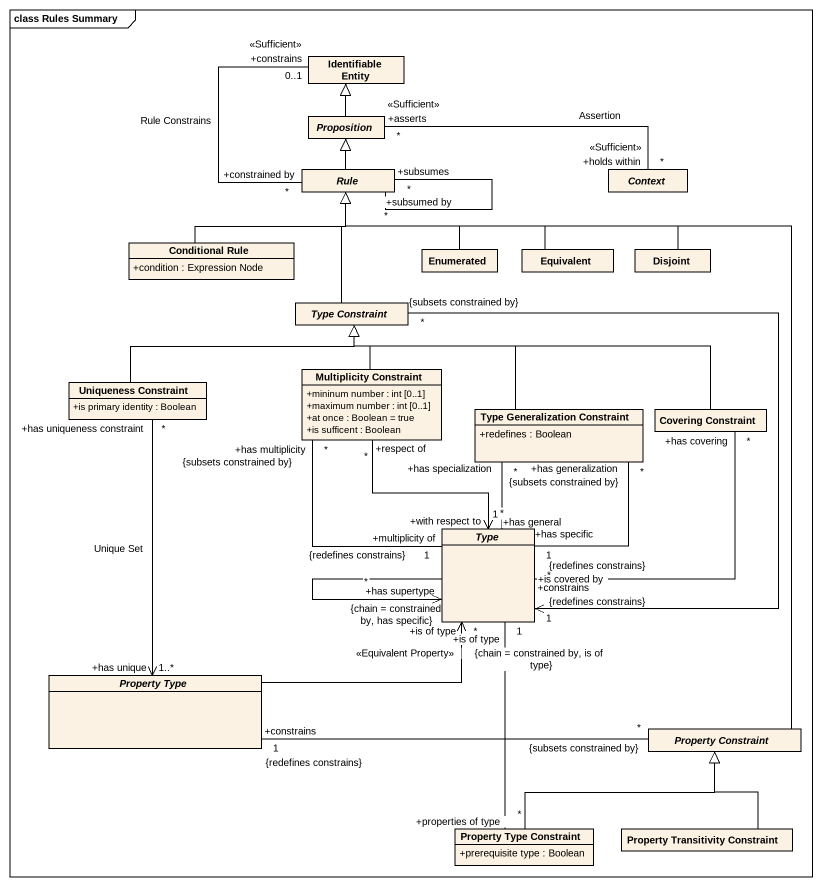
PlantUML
@startuml
mainframe class Rules Summary
hide circle
hide empty members
skinparam classAttributeIconSize 0
class "Identifiable Entity" as Identifiable_Entity
abstract class Proposition
abstract class Rule
abstract class Context
class "Conditional Rule" as Conditional_Rule {
  +condition : Expression Node
}
class Enumerated
class Equivalent
class Disjoint
abstract class "Type Constraint" as Type_Constraint
class "Uniqueness Constraint" as Uniqueness_Constraint {
  +is primary identity : Boolean
}
class "Multiplicity Constraint" as Multiplicity_Constraint {
  +mininum number : int [0..1]
  +maximum number : int [0..1]
  +at once : Boolean = true
  +is sufficent : Boolean
}
class "Type Generalization Constraint" as Type_Generalization {
  +redefines : Boolean
}
class "Covering Constraint" as Covering_Constraint
abstract class Type
abstract class "Property Type" as Property_Type
abstract class "Property Constraint" as Property_Constraint
class "Property Type Constraint" as Property_Type_Constraint {
  +prerequisite type : Boolean
}
class "Property Transitivity Constraint" as Property_Transitivity
Proposition -up-|> Identifiable_Entity
Rule "+constrained by\n*" -up- "0..1\n+constrains\n<<Sufficient>>" Identifiable_Entity : Rule Constrains
Rule -up-|> Proposition
Rule "+subsumed by\n*" -- "+subsumes\n*" Rule
Context "+holds within\n*\n<<Sufficient>>" -left- "+asserts\n*\n<<Sufficient>>" Proposition : Assertion
Conditional_Rule -right-|> Rule
Enumerated -up-|> Rule
Equivalent -left-|> Rule
Disjoint -left-|> Rule
Type_Constraint -up-|> Rule
Type_Constraint "*\n{subsets constrained by}" --> "1\n{redefines constrains}\n+constrains" Type
Uniqueness_Constraint -right-|> Type_Constraint
Uniqueness_Constraint "*\n+has uniqueness constraint" --> "+has unique\n1..*" Property_Type : Unique Set
Multiplicity_Constraint -up-|> Type_Constraint
Multiplicity_Constraint "*\n+has multiplicity\n{subsets constrained by}" -- "+multiplicity of\n1\n{redefines constrains}" Type
Multiplicity_Constraint "*\n+respect of" --> "+with respect to\n*" Type
Type_Generalization -left-|> Type_Constraint
Type_Generalization "+has generalization\n*\n{subsets constrained by}" -- "+has specific\n1\n{redefines constrains}" Type
Type_Generalization "+has specialization\n*" -- "+has general\n1" Type
Covering_Constraint -left-|> Type_Constraint
Covering_Constraint "+has covering\n*" -- "*\n+is covered by" Type
Type --> "+has supertype\n{chain = constrained by, has specific}\n*" Type
Property_Type -right-> "+is of type\n<<Equivalent Property>>\n*\n{chain = constrained by, is of type}" Type
Property_Constraint -up-|> Rule
Property_Constraint "*\n{subsets constrained by}" -left- "1\n+constrains\n{redefines constrains}" Property_Type
Property_Type_Constraint "+properties of type\n*" -up- "+is of type\n1" Type
Property_Type_Constraint -right-|> Property_Constraint
Property_Transitivity -up-|> Property_Constraint
@enduml
